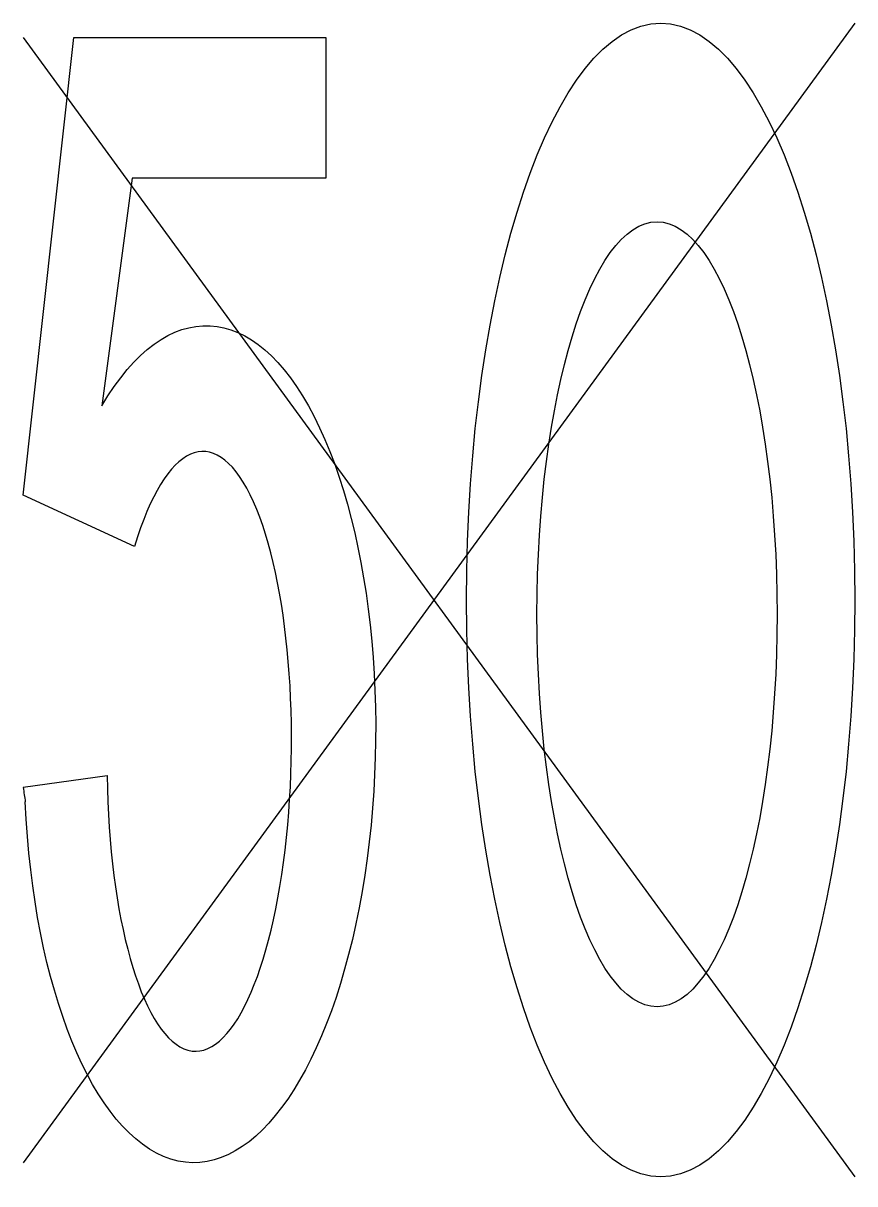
# Model space of a CAD drawing. Header units: metres. Extents: x -0.57 to 0.61, y -0.03 to 1.62.
import ezdxf

# ---------------------------------------------------------------- set-up
doc = ezdxf.new("R2010")
doc.units = ezdxf.units.M
doc.header["$LTSCALE"] = 0.2

msp = doc.modelspace()

# ---------------------------------------------------------------- linework, layer by layer
for p, q in [((0.6088, 1.6202), (-0.5735, 0)), ((-0.5735, 1.6), (0.6088, -0.0202))]:
    msp.add_line(p, q)
at = {"flags": 128}
for points in [[(-0.4151, 0.8763), (-0.5735, 0.949), (-0.5015, 1.6), (-0.1431, 1.6), (-0.1431, 1.4), (-0.4188, 1.4), (-0.4618, 1.0762)], [(-0.454, 0.5503), (-0.5735, 0.5335)]]:
    msp.add_lwpolyline(points, dxfattribs=at)
for centre, major_axis, ratio in [((0.3328, 0.8), (0, 0.8202), 0.336382), ((0.3276, 0.7798), (0, 0.5581), 0.305832)]:
    msp.add_ellipse(centre, major_axis=major_axis, ratio=ratio)
at = {"extrusion": (0, 0, -1)}
msp.add_ellipse((-0.3221, 0.5951), major_axis=(0.0108, 0.5951), ratio=0.419236, start_param=-0.636809, end_param=4.566462, dxfattribs=at)
for centre, major_axis, ratio, start_param, end_param in [((-0.3231, 0.5849), (0.0058, 0.4264), 0.307006, 1.656064, 7.105776), ((-0.319, 0.8503), (0, 0.8202), 0.336382, 1.967363, 1.994587)]:
    msp.add_ellipse(centre, major_axis=major_axis, ratio=ratio, start_param=start_param, end_param=end_param)

doc.saveas('drawing.dxf')
